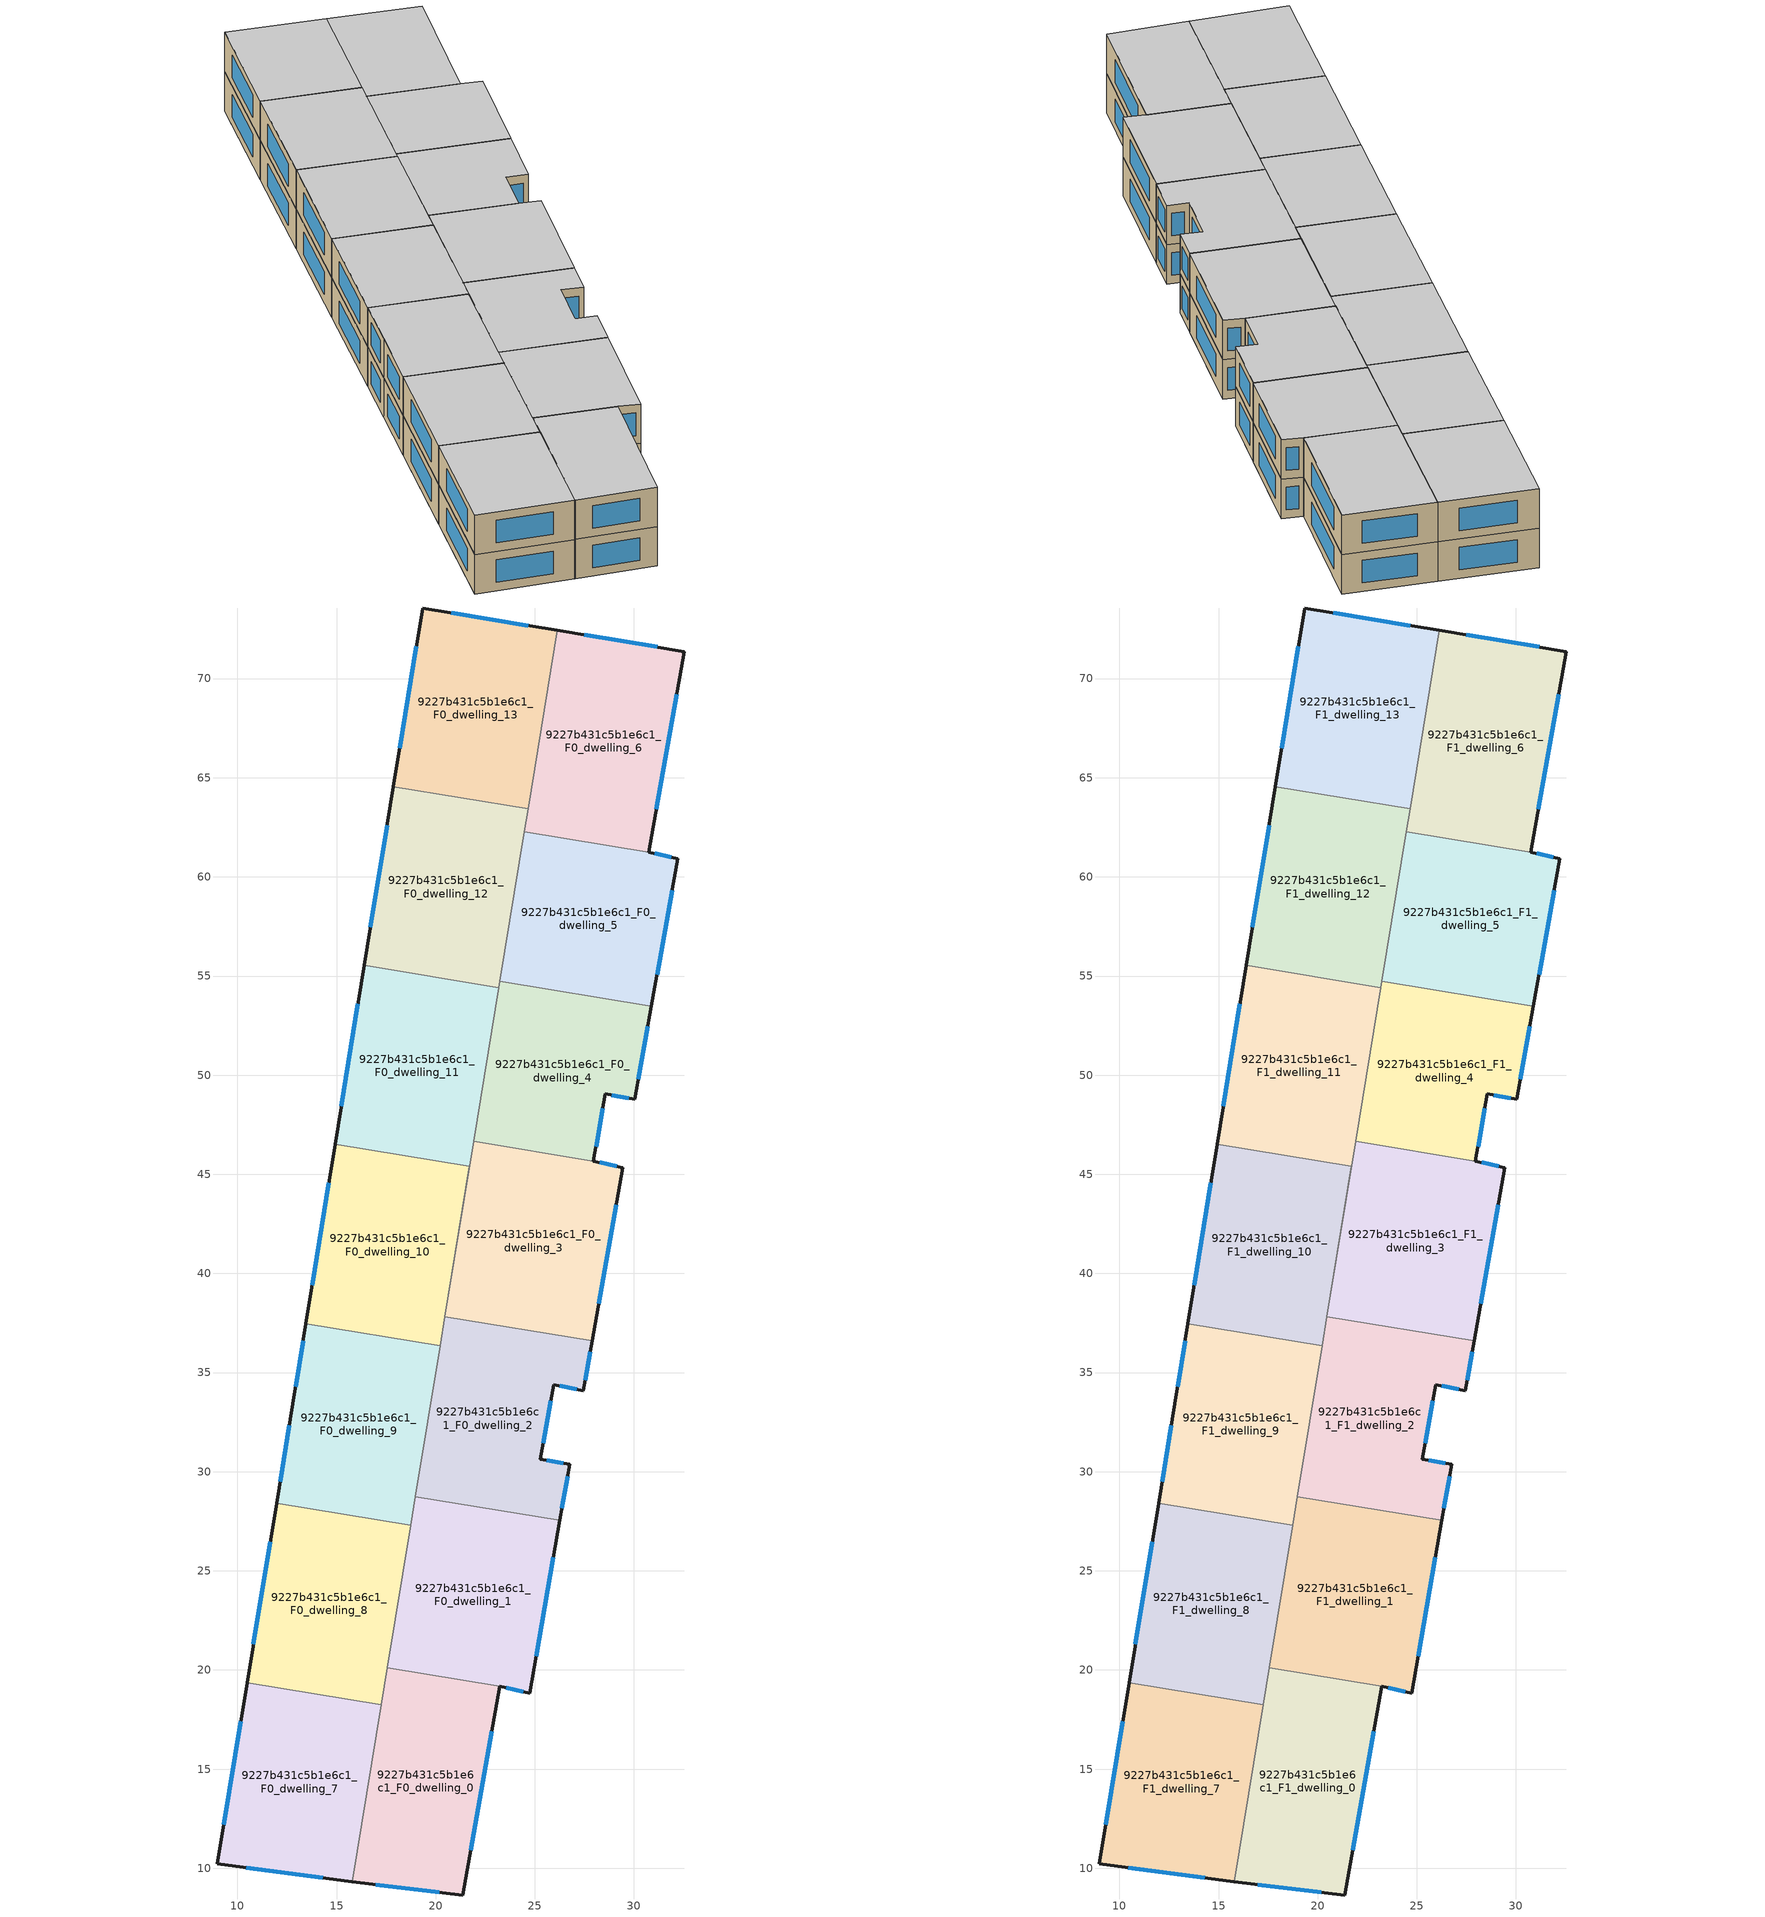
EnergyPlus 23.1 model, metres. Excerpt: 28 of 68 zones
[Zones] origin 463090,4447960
9227b431c5b1e6c1_F0_dwelling_0
 floor ground (EU_floor_Construction): 23.24,19.17 21.37,8.65 15.79,9.32 17.56,20.11 z0
 wall outside (EU_wall_Construction): 15.79,9.32 21.37,8.65 23.24,19.17 z0:3
 wall to 9227b431c5b1e6c1_F0_dwelling_1 (EU_wall_Construction): 23.24,19.17 17.56,20.11 z0:3
 wall to 9227b431c5b1e6c1_F0_dwelling_7 (EU_wall_Construction): 17.26,18.26 15.79,9.32 z0:3
 wall to 9227b431c5b1e6c1_F0_dwelling_8 (EU_wall_Construction): 17.56,20.11 17.26,18.26 z0:3
 window (EU_Window_Construction): 21.77,10.91 22.84,16.92 / 16.99,9.18 20.17,8.79 z0.64:2.36
9227b431c5b1e6c1_F0_dwelling_1
 floor ground (EU_floor_Construction): 26.27,27.54 24.74,18.83 23.24,19.17 17.56,20.11 18.97,28.74 z0
 wall outside (EU_wall_Construction): 23.24,19.17 24.74,18.83 26.27,27.54 z0:3
 wall to 9227b431c5b1e6c1_F0_dwelling_2 (EU_wall_Construction): 26.27,27.54 18.97,28.74 z0:3
 wall to 9227b431c5b1e6c1_F0_dwelling_8 (EU_wall_Construction): 18.74,27.3 17.56,20.11 z0:3
 wall to 9227b431c5b1e6c1_F0_dwelling_9 (EU_wall_Construction): 18.97,28.74 18.74,27.3 z0:3
 window (EU_Window_Construction): 25.07,20.7 25.94,25.68 / 23.56,19.1 24.42,18.91 z0.64:2.36
9227b431c5b1e6c1_F0_dwelling_10
 floor ground (EU_floor_Construction): 21.7,45.39 20.22,36.35 13.46,37.46 14.93,46.5 z0
 wall outside (EU_wall_Construction): 14.93,46.5 13.46,37.46 z0:3
 wall to 9227b431c5b1e6c1_F0_dwelling_9 (EU_wall_Construction): 13.46,37.46 20.22,36.35 z0:3
 wall to 9227b431c5b1e6c1_F0_dwelling_11 (EU_wall_Construction): 20.46,37.82 21.7,45.39 14.93,46.5 z0:3
 wall to 9227b431c5b1e6c1_F0_dwelling_2 (EU_wall_Construction): 20.22,36.35 20.46,37.82 z0:3
 window (EU_Window_Construction): 14.61,44.57 13.77,39.4 z0.64:2.36
9227b431c5b1e6c1_F0_dwelling_11
 floor ground (EU_floor_Construction): 23.18,54.42 21.7,45.39 14.93,46.5 16.4,55.53 z0
 wall outside (EU_wall_Construction): 16.4,55.53 14.93,46.5 z0:3
 wall to 9227b431c5b1e6c1_F0_dwelling_12 (EU_wall_Construction): 23.18,54.42 16.4,55.53 z0:3
 wall to 9227b431c5b1e6c1_F0_dwelling_3 (EU_wall_Construction): 20.46,37.82 21.91,46.66 z0:3
 wall to 9227b431c5b1e6c1_F0_dwelling_4 (EU_wall_Construction): 21.91,46.66 23.18,54.42 z0:3
 window (EU_Window_Construction): 16.08,53.6 15.24,48.44 z0.64:2.36
9227b431c5b1e6c1_F0_dwelling_12
 floor ground (EU_floor_Construction): 24.66,63.43 23.18,54.42 16.4,55.53 17.86,64.54 z0
 wall outside (EU_wall_Construction): 17.86,64.54 16.4,55.53 z0:3
 wall to 9227b431c5b1e6c1_F0_dwelling_13 (EU_wall_Construction): 24.66,63.43 17.86,64.54 z0:3
 wall to 9227b431c5b1e6c1_F0_dwelling_5 (EU_wall_Construction): 23.23,54.73 24.47,62.28 z0:3
 wall to 9227b431c5b1e6c1_F0_dwelling_6 (EU_wall_Construction): 24.47,62.28 24.66,63.43 z0:3
 wall to 9227b431c5b1e6c1_F0_dwelling_4 (EU_wall_Construction): 23.18,54.42 23.23,54.73 z0:3
 window (EU_Window_Construction): 17.55,62.61 16.71,57.46 z0.64:2.36
9227b431c5b1e6c1_F0_dwelling_13
 floor ground (EU_floor_Construction): 26.13,72.43 24.66,63.43 17.86,64.54 19.34,73.56 z0
 wall outside (EU_wall_Construction): 26.13,72.43 19.34,73.56 17.86,64.54 z0:3
 wall to 9227b431c5b1e6c1_F0_dwelling_6 (EU_wall_Construction): 24.66,63.43 26.13,72.43 z0:3
 window (EU_Window_Construction): 19.02,71.63 18.18,66.48 / 24.68,72.67 20.8,73.32 z0.64:2.36
9227b431c5b1e6c1_F0_dwelling_2
 floor ground (EU_floor_Construction): 27.89,36.6 27.45,34.08 25.94,34.39 25.28,30.63 26.76,30.37 26.27,27.54 18.97,28.74 20.46,37.82 z0
 wall outside (EU_wall_Construction): 26.27,27.54 26.76,30.37 25.28,30.63 25.94,34.39 27.45,34.08 27.89,36.6 z0:3
 wall to 9227b431c5b1e6c1_F0_dwelling_3 (EU_wall_Construction): 27.89,36.6 20.46,37.82 z0:3
 wall to 9227b431c5b1e6c1_F0_dwelling_9 (EU_wall_Construction): 20.22,36.35 18.97,28.74 z0:3
 window (EU_Window_Construction): 26.44,30.43 25.6,30.57 / 26.37,28.15 26.65,29.76 / 27.54,34.62 27.8,36.06 / 26.27,34.33 27.13,34.15 / 25.42,31.44 25.8,33.59 z0.64:2.36
9227b431c5b1e6c1_F0_dwelling_3
 floor ground (EU_floor_Construction): 29.44,45.34 27.89,36.6 20.46,37.82 21.91,46.66 27.96,45.67 z0
 wall outside (EU_wall_Construction): 27.89,36.6 29.44,45.34 27.96,45.67 z0:3
 wall to 9227b431c5b1e6c1_F0_dwelling_4 (EU_wall_Construction): 27.96,45.67 21.91,46.66 z0:3
 window (EU_Window_Construction): 29.12,45.41 28.27,45.6 / 28.22,38.47 29.11,43.47 z0.64:2.36
9227b431c5b1e6c1_F0_dwelling_4
 floor ground (EU_floor_Construction): 30.88,53.48 30.05,48.79 28.56,49.05 27.96,45.67 21.91,46.66 23.23,54.73 z0
 wall outside (EU_wall_Construction): 27.96,45.67 28.56,49.05 30.05,48.79 30.88,53.48 z0:3
 wall to 9227b431c5b1e6c1_F0_dwelling_5 (EU_wall_Construction): 30.88,53.48 23.23,54.73 z0:3
 window (EU_Window_Construction): 30.23,49.79 30.7,52.47 / 28.88,49 29.73,48.85 / 28.09,46.39 28.43,48.33 z0.64:2.36
9227b431c5b1e6c1_F0_dwelling_5
 floor ground (EU_floor_Construction): 32.2,60.92 30.88,53.48 23.23,54.73 24.47,62.28 30.75,61.25 z0
 wall outside (EU_wall_Construction): 30.88,53.48 32.2,60.92 30.75,61.25 z0:3
 wall to 9227b431c5b1e6c1_F0_dwelling_6 (EU_wall_Construction): 30.75,61.25 24.47,62.28 z0:3
 window (EU_Window_Construction): 31.89,60.99 31.06,61.18 / 31.16,55.07 31.92,59.33 z0.64:2.36
9227b431c5b1e6c1_F0_dwelling_6
 floor ground (EU_floor_Construction): 32.53,71.37 30.75,61.25 24.47,62.28 26.13,72.43 z0
 wall outside (EU_wall_Construction): 30.75,61.25 32.53,71.37 26.13,72.43 z0:3
 window (EU_Window_Construction): 31.16,71.59 27.5,72.2 / 31.13,63.42 32.15,69.2 z0.64:2.36
9227b431c5b1e6c1_F0_dwelling_7
 floor ground (EU_floor_Construction): 17.26,18.26 15.79,9.32 15.76,9.32 8.99,10.23 10.49,19.36 z0
 wall outside (EU_wall_Construction): 10.49,19.36 8.99,10.23 15.76,9.32 15.79,9.32 z0:3
 wall to 9227b431c5b1e6c1_F0_dwelling_8 (EU_wall_Construction): 17.26,18.26 10.49,19.36 z0:3
 window (EU_Window_Construction): 10.44,10.04 14.31,9.52 / 10.17,17.41 9.31,12.19 z0.64:2.36
9227b431c5b1e6c1_F0_dwelling_8
 floor ground (EU_floor_Construction): 18.74,27.3 17.26,18.26 10.49,19.36 11.98,28.41 z0
 wall outside (EU_wall_Construction): 11.98,28.41 10.49,19.36 z0:3
 wall to 9227b431c5b1e6c1_F0_dwelling_9 (EU_wall_Construction): 18.74,27.3 11.98,28.41 z0:3
 window (EU_Window_Construction): 11.66,26.47 10.81,21.3 z0.64:2.36
9227b431c5b1e6c1_F0_dwelling_9
 floor ground (EU_floor_Construction): 20.22,36.35 18.74,27.3 11.98,28.41 12.8,33.42 13.46,37.46 z0
 wall outside (EU_wall_Construction): 13.46,37.46 12.8,33.42 11.98,28.41 z0:3
 window (EU_Window_Construction): 12.63,32.35 12.15,29.48 / 13.32,36.6 12.94,34.29 z0.64:2.36
9227b431c5b1e6c1_F1_dwelling_0
 floor to 9227b431c5b1e6c1_F0_dwelling_0 (EU_floor_Construction): 23.24,19.17 21.37,8.65 15.79,9.32 17.56,20.11 z3
 wall outside (EU_wall_Construction): 15.79,9.32 21.37,8.65 23.24,19.17 z3:6
 wall to 9227b431c5b1e6c1_F1_dwelling_1 (EU_wall_Construction): 23.24,19.17 17.56,20.11 z3:6
 wall to 9227b431c5b1e6c1_F1_dwelling_7 (EU_wall_Construction): 17.26,18.26 15.79,9.32 z3:6
 wall to 9227b431c5b1e6c1_F1_dwelling_8 (EU_wall_Construction): 17.56,20.11 17.26,18.26 z3:6
 window (EU_Window_Construction): 21.77,10.91 22.84,16.92 / 16.99,9.18 20.17,8.79 z3.64:5.36
 ceiling to 9227b431c5b1e6c1_F2_dwelling_0 (EU_floor_Construction): 21.37,8.65 23.24,19.17 17.56,20.11 15.79,9.32 z6
9227b431c5b1e6c1_F1_dwelling_1
 floor to 9227b431c5b1e6c1_F0_dwelling_1 (EU_floor_Construction): 26.27,27.54 24.74,18.83 23.24,19.17 17.56,20.11 18.97,28.74 z3
 wall outside (EU_wall_Construction): 23.24,19.17 24.74,18.83 26.27,27.54 z3:6
 wall to 9227b431c5b1e6c1_F1_dwelling_2 (EU_wall_Construction): 26.27,27.54 18.97,28.74 z3:6
 wall to 9227b431c5b1e6c1_F1_dwelling_8 (EU_wall_Construction): 18.74,27.3 17.56,20.11 z3:6
 wall to 9227b431c5b1e6c1_F1_dwelling_9 (EU_wall_Construction): 18.97,28.74 18.74,27.3 z3:6
 window (EU_Window_Construction): 25.07,20.7 25.94,25.68 / 23.56,19.1 24.42,18.91 z3.64:5.36
 ceiling to 9227b431c5b1e6c1_F2_dwelling_1 (EU_floor_Construction): 24.74,18.83 26.27,27.54 18.97,28.74 17.56,20.11 23.24,19.17 z6
9227b431c5b1e6c1_F1_dwelling_10
 floor to 9227b431c5b1e6c1_F0_dwelling_10 (EU_floor_Construction): 21.7,45.39 20.22,36.35 13.46,37.46 14.93,46.5 z3
 wall outside (EU_wall_Construction): 14.93,46.5 13.46,37.46 z3:6
 wall to 9227b431c5b1e6c1_F1_dwelling_9 (EU_wall_Construction): 13.46,37.46 20.22,36.35 z3:6
 wall to 9227b431c5b1e6c1_F1_dwelling_11 (EU_wall_Construction): 20.46,37.82 21.7,45.39 14.93,46.5 z3:6
 wall to 9227b431c5b1e6c1_F1_dwelling_2 (EU_wall_Construction): 20.22,36.35 20.46,37.82 z3:6
 window (EU_Window_Construction): 14.61,44.57 13.77,39.4 z3.64:5.36
 ceiling to 9227b431c5b1e6c1_F2_dwelling_10 (EU_floor_Construction): 20.22,36.35 21.7,45.39 14.93,46.5 13.46,37.46 z6
9227b431c5b1e6c1_F1_dwelling_11
 floor to 9227b431c5b1e6c1_F0_dwelling_11 (EU_floor_Construction): 23.18,54.42 21.7,45.39 14.93,46.5 16.4,55.53 z3
 wall outside (EU_wall_Construction): 16.4,55.53 14.93,46.5 z3:6
 wall to 9227b431c5b1e6c1_F1_dwelling_12 (EU_wall_Construction): 23.18,54.42 16.4,55.53 z3:6
 wall to 9227b431c5b1e6c1_F1_dwelling_3 (EU_wall_Construction): 20.46,37.82 21.91,46.66 z3:6
 wall to 9227b431c5b1e6c1_F1_dwelling_4 (EU_wall_Construction): 21.91,46.66 23.18,54.42 z3:6
 window (EU_Window_Construction): 16.08,53.6 15.24,48.44 z3.64:5.36
 ceiling to 9227b431c5b1e6c1_F2_dwelling_11 (EU_floor_Construction): 21.7,45.39 23.18,54.42 16.4,55.53 14.93,46.5 z6
9227b431c5b1e6c1_F1_dwelling_12
 floor to 9227b431c5b1e6c1_F0_dwelling_12 (EU_floor_Construction): 24.66,63.43 23.18,54.42 16.4,55.53 17.86,64.54 z3
 wall outside (EU_wall_Construction): 17.86,64.54 16.4,55.53 z3:6
 wall to 9227b431c5b1e6c1_F1_dwelling_13 (EU_wall_Construction): 24.66,63.43 17.86,64.54 z3:6
 wall to 9227b431c5b1e6c1_F1_dwelling_5 (EU_wall_Construction): 23.23,54.73 24.47,62.28 z3:6
 wall to 9227b431c5b1e6c1_F1_dwelling_6 (EU_wall_Construction): 24.47,62.28 24.66,63.43 z3:6
 wall to 9227b431c5b1e6c1_F1_dwelling_4 (EU_wall_Construction): 23.18,54.42 23.23,54.73 z3:6
 window (EU_Window_Construction): 17.55,62.61 16.71,57.46 z3.64:5.36
 ceiling to 9227b431c5b1e6c1_F2_dwelling_12 (EU_floor_Construction): 23.18,54.42 24.66,63.43 17.86,64.54 16.4,55.53 z6
9227b431c5b1e6c1_F1_dwelling_13
 floor to 9227b431c5b1e6c1_F0_dwelling_13 (EU_floor_Construction): 26.13,72.43 24.66,63.43 17.86,64.54 19.34,73.56 z3
 wall outside (EU_wall_Construction): 26.13,72.43 19.34,73.56 17.86,64.54 z3:6
 wall to 9227b431c5b1e6c1_F1_dwelling_6 (EU_wall_Construction): 24.66,63.43 26.13,72.43 z3:6
 window (EU_Window_Construction): 19.02,71.63 18.18,66.48 / 24.68,72.67 20.8,73.32 z3.64:5.36
 ceiling to 9227b431c5b1e6c1_F2_dwelling_13 (EU_floor_Construction): 24.66,63.43 26.13,72.43 19.34,73.56 17.86,64.54 z6
9227b431c5b1e6c1_F1_dwelling_2
 floor to 9227b431c5b1e6c1_F0_dwelling_2 (EU_floor_Construction): 27.89,36.6 27.45,34.08 25.94,34.39 25.28,30.63 26.76,30.37 26.27,27.54 18.97,28.74 20.46,37.82 z3
 wall outside (EU_wall_Construction): 26.27,27.54 26.76,30.37 25.28,30.63 25.94,34.39 27.45,34.08 27.89,36.6 z3:6
 wall to 9227b431c5b1e6c1_F1_dwelling_3 (EU_wall_Construction): 27.89,36.6 20.46,37.82 z3:6
 wall to 9227b431c5b1e6c1_F1_dwelling_9 (EU_wall_Construction): 20.22,36.35 18.97,28.74 z3:6
 window (EU_Window_Construction): 26.44,30.43 25.6,30.57 / 26.37,28.15 26.65,29.76 / 27.54,34.62 27.8,36.06 / 26.27,34.33 27.13,34.15 / 25.42,31.44 25.8,33.59 z3.64:5.36
 ceiling to 9227b431c5b1e6c1_F2_dwelling_2 (EU_floor_Construction): 26.27,27.54 26.76,30.37 25.28,30.63 25.94,34.39 27.45,34.08 27.89,36.6 20.46,37.82 18.97,28.74 z6
9227b431c5b1e6c1_F1_dwelling_3
 floor to 9227b431c5b1e6c1_F0_dwelling_3 (EU_floor_Construction): 29.44,45.34 27.89,36.6 20.46,37.82 21.91,46.66 27.96,45.67 z3
 wall outside (EU_wall_Construction): 27.89,36.6 29.44,45.34 27.96,45.67 z3:6
 wall to 9227b431c5b1e6c1_F1_dwelling_4 (EU_wall_Construction): 27.96,45.67 21.91,46.66 z3:6
 window (EU_Window_Construction): 29.12,45.41 28.27,45.6 / 28.22,38.47 29.11,43.47 z3.64:5.36
 ceiling to 9227b431c5b1e6c1_F2_dwelling_3 (EU_floor_Construction): 27.89,36.6 29.44,45.34 27.96,45.67 21.91,46.66 20.46,37.82 z6
9227b431c5b1e6c1_F1_dwelling_4
 floor to 9227b431c5b1e6c1_F0_dwelling_4 (EU_floor_Construction): 30.88,53.48 30.05,48.79 28.56,49.05 27.96,45.67 21.91,46.66 23.23,54.73 z3
 wall outside (EU_wall_Construction): 27.96,45.67 28.56,49.05 30.05,48.79 30.88,53.48 z3:6
 wall to 9227b431c5b1e6c1_F1_dwelling_5 (EU_wall_Construction): 30.88,53.48 23.23,54.73 z3:6
 window (EU_Window_Construction): 30.23,49.79 30.7,52.47 / 28.88,49 29.73,48.85 / 28.09,46.39 28.43,48.33 z3.64:5.36
 ceiling to 9227b431c5b1e6c1_F2_dwelling_4 (EU_floor_Construction): 27.96,45.67 28.56,49.05 30.05,48.79 30.88,53.48 23.23,54.73 21.91,46.66 z6
9227b431c5b1e6c1_F1_dwelling_5
 floor to 9227b431c5b1e6c1_F0_dwelling_5 (EU_floor_Construction): 32.2,60.92 30.88,53.48 23.23,54.73 24.47,62.28 30.75,61.25 z3
 wall outside (EU_wall_Construction): 30.88,53.48 32.2,60.92 30.75,61.25 z3:6
 wall to 9227b431c5b1e6c1_F1_dwelling_6 (EU_wall_Construction): 30.75,61.25 24.47,62.28 z3:6
 window (EU_Window_Construction): 31.89,60.99 31.06,61.18 / 31.16,55.07 31.92,59.33 z3.64:5.36
 ceiling to 9227b431c5b1e6c1_F2_dwelling_5 (EU_floor_Construction): 30.88,53.48 32.2,60.92 30.75,61.25 24.47,62.28 23.23,54.73 z6
9227b431c5b1e6c1_F1_dwelling_6
 floor to 9227b431c5b1e6c1_F0_dwelling_6 (EU_floor_Construction): 32.53,71.37 30.75,61.25 24.47,62.28 26.13,72.43 z3
 wall outside (EU_wall_Construction): 30.75,61.25 32.53,71.37 26.13,72.43 z3:6
 window (EU_Window_Construction): 31.16,71.59 27.5,72.2 / 31.13,63.42 32.15,69.2 z3.64:5.36
 ceiling to 9227b431c5b1e6c1_F2_dwelling_6 (EU_floor_Construction): 30.75,61.25 32.53,71.37 26.13,72.43 24.47,62.28 z6
9227b431c5b1e6c1_F1_dwelling_7
 floor to 9227b431c5b1e6c1_F0_dwelling_7 (EU_floor_Construction): 17.26,18.26 15.79,9.32 15.76,9.32 8.99,10.23 10.49,19.36 z3
 wall outside (EU_wall_Construction): 10.49,19.36 8.99,10.23 15.76,9.32 15.79,9.32 z3:6
 wall to 9227b431c5b1e6c1_F1_dwelling_8 (EU_wall_Construction): 17.26,18.26 10.49,19.36 z3:6
 window (EU_Window_Construction): 10.44,10.04 14.31,9.52 / 10.17,17.41 9.31,12.19 z3.64:5.36
 ceiling to 9227b431c5b1e6c1_F2_dwelling_7 (EU_floor_Construction): 15.79,9.32 17.26,18.26 10.49,19.36 8.99,10.23 15.76,9.32 z6
9227b431c5b1e6c1_F1_dwelling_8
 floor to 9227b431c5b1e6c1_F0_dwelling_8 (EU_floor_Construction): 18.74,27.3 17.26,18.26 10.49,19.36 11.98,28.41 z3
 wall outside (EU_wall_Construction): 11.98,28.41 10.49,19.36 z3:6
 wall to 9227b431c5b1e6c1_F1_dwelling_9 (EU_wall_Construction): 18.74,27.3 11.98,28.41 z3:6
 window (EU_Window_Construction): 11.66,26.47 10.81,21.3 z3.64:5.36
 ceiling to 9227b431c5b1e6c1_F2_dwelling_8 (EU_floor_Construction): 17.26,18.26 18.74,27.3 11.98,28.41 10.49,19.36 z6
9227b431c5b1e6c1_F1_dwelling_9
 floor to 9227b431c5b1e6c1_F0_dwelling_9 (EU_floor_Construction): 20.22,36.35 18.74,27.3 11.98,28.41 12.8,33.42 13.46,37.46 z3
 wall outside (EU_wall_Construction): 13.46,37.46 12.8,33.42 11.98,28.41 z3:6
 window (EU_Window_Construction): 12.63,32.35 12.15,29.48 / 13.32,36.6 12.94,34.29 z3.64:5.36
 ceiling to 9227b431c5b1e6c1_F2_dwelling_9 (EU_floor_Construction): 18.74,27.3 20.22,36.35 13.46,37.46 12.8,33.42 11.98,28.41 z6
[Building]
EU S2 Campaign: North Axis=0; Terrain=City; Solar Distribution=FullExterior
[Site:Location]
Yerevan-Zvartnots.Intl.AP: Latitude=40.15; Longitude=44.383; Time Zone=4; Elevation=854
[SizingPeriod:WeatherFileDays]
AnnualSizingPeriod: Begin Month=1; Begin Day of Month=1; End Month=12; End Day of Month=31; Day of Week for Start Day=Monday; Use Weather File Daylight Saving Period=No; Use Weather File Rain and Snow Indicators=No
[MATERIAL]
EU_InternalMass_Material: Roughness=MediumRough; Thickness=0.1; Conductivity=1; Density=1800; Specific Heat=900; Thermal Absorptance=0.9; Solar Absorptance=0.7; Visible Absorptance=0.7
[MATERIAL:NOMASS] Roughness=MediumRough; Thermal Absorptance=0.9; Solar Absorptance=0.7; Visible Absorptance=0.7
Name | Thermal Resistance
EU_wall_NoMass | 1.05043
EU_floor_NoMass | 0.478065
[WINDOWMATERIAL:SIMPLEGLAZINGSYSTEM]
EU_Window_SimpleGlazing: UFactor=2.5566; Solar Heat Gain Coefficient=0.75; Visible Transmittance=0.75
[CONSTRUCTION]
EU_wall_Construction: EU_wall_NoMass
EU_floor_Construction: EU_floor_NoMass
EU_Window_Construction: EU_Window_SimpleGlazing
EU_InternalMass_Construction: EU_InternalMass_Material
[ZONE] Type=1; Multiplier=1; Ceiling Height=autocalculate; Floor Area=autocalculate; Part of Total Floor Area=Yes
Name | Volume
9227b431c5b1e6c1_F0_dwelling_0; 9227b431c5b1e6c1_F1_dwelling_0 | 184.172
9227b431c5b1e6c1_F0_dwelling_1; 9227b431c5b1e6c1_F1_dwelling_1 | 192.841
9227b431c5b1e6c1_F0_dwelling_10; 9227b431c5b1e6c1_F1_dwelling_10 | 188.511
9227b431c5b1e6c1_F0_dwelling_11; 9227b431c5b1e6c1_F1_dwelling_11 | 188.512
9227b431c5b1e6c1_F0_dwelling_12; 9227b431c5b1e6c1_F1_dwelling_12 | 188.477
9227b431c5b1e6c1_F0_dwelling_13; 9227b431c5b1e6c1_F1_dwelling_13 | 188.515
9227b431c5b1e6c1_F0_dwelling_2; 9227b431c5b1e6c1_F1_dwelling_2 | 188.493
9227b431c5b1e6c1_F0_dwelling_3; 9227b431c5b1e6c1_F1_dwelling_3 | 203.732
9227b431c5b1e6c1_F0_dwelling_4; 9227b431c5b1e6c1_F1_dwelling_4 | 173.272
9227b431c5b1e6c1_F0_dwelling_5; 9227b431c5b1e6c1_F1_dwelling_5 | 178.863
9227b431c5b1e6c1_F0_dwelling_6; 9227b431c5b1e6c1_F1_dwelling_6 | 198.173
9227b431c5b1e6c1_F0_dwelling_7; 9227b431c5b1e6c1_F1_dwelling_7 | 188.509
9227b431c5b1e6c1_F0_dwelling_8; 9227b431c5b1e6c1_F1_dwelling_8 | 188.528
9227b431c5b1e6c1_F0_dwelling_9; 9227b431c5b1e6c1_F1_dwelling_9 | 188.508
[INTERNALMASS] Construction=EU_InternalMass_Construction
Name | Zone or ZoneList | Surface Area
9227b431c5b1e6c1_F0_dwelling_0_EU_InternalMass | 9227b431c5b1e6c1_F0_dwelling_0 | 61.3905
9227b431c5b1e6c1_F0_dwelling_1_EU_InternalMass | 9227b431c5b1e6c1_F0_dwelling_1 | 64.2801
9227b431c5b1e6c1_F0_dwelling_2_EU_InternalMass | 9227b431c5b1e6c1_F0_dwelling_2 | 62.8312
9227b431c5b1e6c1_F0_dwelling_3_EU_InternalMass | 9227b431c5b1e6c1_F0_dwelling_3 | 67.9105
9227b431c5b1e6c1_F0_dwelling_4_EU_InternalMass | 9227b431c5b1e6c1_F0_dwelling_4 | 57.7572
9227b431c5b1e6c1_F0_dwelling_5_EU_InternalMass | 9227b431c5b1e6c1_F0_dwelling_5 | 59.6211
9227b431c5b1e6c1_F0_dwelling_6_EU_InternalMass | 9227b431c5b1e6c1_F0_dwelling_6 | 66.0576
9227b431c5b1e6c1_F0_dwelling_7_EU_InternalMass | 9227b431c5b1e6c1_F0_dwelling_7 | 62.8363
9227b431c5b1e6c1_F0_dwelling_8_EU_InternalMass | 9227b431c5b1e6c1_F0_dwelling_8 | 62.8425
9227b431c5b1e6c1_F0_dwelling_9_EU_InternalMass | 9227b431c5b1e6c1_F0_dwelling_9 | 62.8361
9227b431c5b1e6c1_F0_dwelling_10_EU_InternalMass | 9227b431c5b1e6c1_F0_dwelling_10 | 62.8371
9227b431c5b1e6c1_F0_dwelling_11_EU_InternalMass | 9227b431c5b1e6c1_F0_dwelling_11 | 62.8406
9227b431c5b1e6c1_F0_dwelling_12_EU_InternalMass | 9227b431c5b1e6c1_F0_dwelling_12 | 62.8364
9227b431c5b1e6c1_F0_dwelling_13_EU_InternalMass | 9227b431c5b1e6c1_F0_dwelling_13 | 62.8382
9227b431c5b1e6c1_F1_dwelling_0_EU_InternalMass | 9227b431c5b1e6c1_F1_dwelling_0 | 61.3905
9227b431c5b1e6c1_F1_dwelling_1_EU_InternalMass | 9227b431c5b1e6c1_F1_dwelling_1 | 64.2801
9227b431c5b1e6c1_F1_dwelling_2_EU_InternalMass | 9227b431c5b1e6c1_F1_dwelling_2 | 62.8312
9227b431c5b1e6c1_F1_dwelling_3_EU_InternalMass | 9227b431c5b1e6c1_F1_dwelling_3 | 67.9105
9227b431c5b1e6c1_F1_dwelling_4_EU_InternalMass | 9227b431c5b1e6c1_F1_dwelling_4 | 57.7572
9227b431c5b1e6c1_F1_dwelling_5_EU_InternalMass | 9227b431c5b1e6c1_F1_dwelling_5 | 59.6211
9227b431c5b1e6c1_F1_dwelling_6_EU_InternalMass | 9227b431c5b1e6c1_F1_dwelling_6 | 66.0576
9227b431c5b1e6c1_F1_dwelling_7_EU_InternalMass | 9227b431c5b1e6c1_F1_dwelling_7 | 62.8363
9227b431c5b1e6c1_F1_dwelling_8_EU_InternalMass | 9227b431c5b1e6c1_F1_dwelling_8 | 62.8425
9227b431c5b1e6c1_F1_dwelling_9_EU_InternalMass | 9227b431c5b1e6c1_F1_dwelling_9 | 62.8361
9227b431c5b1e6c1_F1_dwelling_10_EU_InternalMass | 9227b431c5b1e6c1_F1_dwelling_10 | 62.8371
9227b431c5b1e6c1_F1_dwelling_11_EU_InternalMass | 9227b431c5b1e6c1_F1_dwelling_11 | 62.8406
9227b431c5b1e6c1_F1_dwelling_12_EU_InternalMass | 9227b431c5b1e6c1_F1_dwelling_12 | 62.8364
9227b431c5b1e6c1_F1_dwelling_13_EU_InternalMass | 9227b431c5b1e6c1_F1_dwelling_13 | 62.8382
[OTHEREQUIPMENT] Fuel Type=Electricity; Design Level Calculation Method=Watts/Area; Power per Zone Floor Area=1; Fraction Latent=0; Fraction Radiant=0; Fraction Lost=0; Carbon Dioxide Generation Rate=0; EndUse Subcategory=EU_Step8_InternalGains
Name | Zone or ZoneList or Space or SpaceList | Schedule
EU_Step8_InternalGain_9227b431c5b1e6c1_F0_dwelling_0_f000 | 9227b431c5b1e6c1_F0_dwelling_0 | EU_Step8_GainSchedule_9227b431c5b1e6c1_F0_dwelling_0_f000
EU_Step8_InternalGain_9227b431c5b1e6c1_F0_dwelling_1_f000 | 9227b431c5b1e6c1_F0_dwelling_1 | EU_Step8_GainSchedule_9227b431c5b1e6c1_F0_dwelling_1_f000
EU_Step8_InternalGain_9227b431c5b1e6c1_F0_dwelling_2_f000 | 9227b431c5b1e6c1_F0_dwelling_2 | EU_Step8_GainSchedule_9227b431c5b1e6c1_F0_dwelling_2_f000
EU_Step8_InternalGain_9227b431c5b1e6c1_F0_dwelling_3_f000 | 9227b431c5b1e6c1_F0_dwelling_3 | EU_Step8_GainSchedule_9227b431c5b1e6c1_F0_dwelling_3_f000
EU_Step8_InternalGain_9227b431c5b1e6c1_F0_dwelling_4_f000 | 9227b431c5b1e6c1_F0_dwelling_4 | EU_Step8_GainSchedule_9227b431c5b1e6c1_F0_dwelling_4_f000
EU_Step8_InternalGain_9227b431c5b1e6c1_F0_dwelling_5_f000 | 9227b431c5b1e6c1_F0_dwelling_5 | EU_Step8_GainSchedule_9227b431c5b1e6c1_F0_dwelling_5_f000
EU_Step8_InternalGain_9227b431c5b1e6c1_F0_dwelling_6_f000 | 9227b431c5b1e6c1_F0_dwelling_6 | EU_Step8_GainSchedule_9227b431c5b1e6c1_F0_dwelling_6_f000
EU_Step8_InternalGain_9227b431c5b1e6c1_F0_dwelling_7_f000 | 9227b431c5b1e6c1_F0_dwelling_7 | EU_Step8_GainSchedule_9227b431c5b1e6c1_F0_dwelling_7_f000
EU_Step8_InternalGain_9227b431c5b1e6c1_F0_dwelling_8_f000 | 9227b431c5b1e6c1_F0_dwelling_8 | EU_Step8_GainSchedule_9227b431c5b1e6c1_F0_dwelling_8_f000
EU_Step8_InternalGain_9227b431c5b1e6c1_F0_dwelling_9_f000 | 9227b431c5b1e6c1_F0_dwelling_9 | EU_Step8_GainSchedule_9227b431c5b1e6c1_F0_dwelling_9_f000
EU_Step8_InternalGain_9227b431c5b1e6c1_F0_dwelling_10_f000 | 9227b431c5b1e6c1_F0_dwelling_10 | EU_Step8_GainSchedule_9227b431c5b1e6c1_F0_dwelling_10_f000
EU_Step8_InternalGain_9227b431c5b1e6c1_F0_dwelling_11_f000 | 9227b431c5b1e6c1_F0_dwelling_11 | EU_Step8_GainSchedule_9227b431c5b1e6c1_F0_dwelling_11_f000
EU_Step8_InternalGain_9227b431c5b1e6c1_F0_dwelling_12_f000 | 9227b431c5b1e6c1_F0_dwelling_12 | EU_Step8_GainSchedule_9227b431c5b1e6c1_F0_dwelling_12_f000
EU_Step8_InternalGain_9227b431c5b1e6c1_F0_dwelling_13_f000 | 9227b431c5b1e6c1_F0_dwelling_13 | EU_Step8_GainSchedule_9227b431c5b1e6c1_F0_dwelling_13_f000
EU_Step8_InternalGain_9227b431c5b1e6c1_F1_dwelling_0_f000 | 9227b431c5b1e6c1_F1_dwelling_0 | EU_Step8_GainSchedule_9227b431c5b1e6c1_F1_dwelling_0_f000
EU_Step8_InternalGain_9227b431c5b1e6c1_F1_dwelling_1_f000 | 9227b431c5b1e6c1_F1_dwelling_1 | EU_Step8_GainSchedule_9227b431c5b1e6c1_F1_dwelling_1_f000
EU_Step8_InternalGain_9227b431c5b1e6c1_F1_dwelling_2_f000 | 9227b431c5b1e6c1_F1_dwelling_2 | EU_Step8_GainSchedule_9227b431c5b1e6c1_F1_dwelling_2_f000
EU_Step8_InternalGain_9227b431c5b1e6c1_F1_dwelling_3_f000 | 9227b431c5b1e6c1_F1_dwelling_3 | EU_Step8_GainSchedule_9227b431c5b1e6c1_F1_dwelling_3_f000
EU_Step8_InternalGain_9227b431c5b1e6c1_F1_dwelling_4_f000 | 9227b431c5b1e6c1_F1_dwelling_4 | EU_Step8_GainSchedule_9227b431c5b1e6c1_F1_dwelling_4_f000
EU_Step8_InternalGain_9227b431c5b1e6c1_F1_dwelling_5_f000 | 9227b431c5b1e6c1_F1_dwelling_5 | EU_Step8_GainSchedule_9227b431c5b1e6c1_F1_dwelling_5_f000
EU_Step8_InternalGain_9227b431c5b1e6c1_F1_dwelling_6_f000 | 9227b431c5b1e6c1_F1_dwelling_6 | EU_Step8_GainSchedule_9227b431c5b1e6c1_F1_dwelling_6_f000
EU_Step8_InternalGain_9227b431c5b1e6c1_F1_dwelling_7_f000 | 9227b431c5b1e6c1_F1_dwelling_7 | EU_Step8_GainSchedule_9227b431c5b1e6c1_F1_dwelling_7_f000
EU_Step8_InternalGain_9227b431c5b1e6c1_F1_dwelling_8_f000 | 9227b431c5b1e6c1_F1_dwelling_8 | EU_Step8_GainSchedule_9227b431c5b1e6c1_F1_dwelling_8_f000
EU_Step8_InternalGain_9227b431c5b1e6c1_F1_dwelling_9_f000 | 9227b431c5b1e6c1_F1_dwelling_9 | EU_Step8_GainSchedule_9227b431c5b1e6c1_F1_dwelling_9_f000
EU_Step8_InternalGain_9227b431c5b1e6c1_F1_dwelling_10_f000 | 9227b431c5b1e6c1_F1_dwelling_10 | EU_Step8_GainSchedule_9227b431c5b1e6c1_F1_dwelling_10_f000
EU_Step8_InternalGain_9227b431c5b1e6c1_F1_dwelling_11_f000 | 9227b431c5b1e6c1_F1_dwelling_11 | EU_Step8_GainSchedule_9227b431c5b1e6c1_F1_dwelling_11_f000
EU_Step8_InternalGain_9227b431c5b1e6c1_F1_dwelling_12_f000 | 9227b431c5b1e6c1_F1_dwelling_12 | EU_Step8_GainSchedule_9227b431c5b1e6c1_F1_dwelling_12_f000
EU_Step8_InternalGain_9227b431c5b1e6c1_F1_dwelling_13_f000 | 9227b431c5b1e6c1_F1_dwelling_13 | EU_Step8_GainSchedule_9227b431c5b1e6c1_F1_dwelling_13_f000
[ZONEVENTILATION:DESIGNFLOWRATE] Schedule=EU_AlwaysOn; Design Flow Rate Calculation Method=AirChanges/Hour; Air Changes per Hour=0.557805; Ventilation Type=Natural; Fan Pressure Rise=0; Fan Total Efficiency=1; Constant Term Coefficient=1; Temperature Term Coefficient=0; Velocity Term Coefficient=0; Velocity Squared Term Coefficient=0; Minimum Indoor Temperature=-100; Maximum Indoor Temperature=100; Delta Temperature=-100; Minimum Outdoor Temperature=-100; Maximum Outdoor Temperature=100; Maximum Wind Speed=40
Name | Zone or ZoneList or Space or SpaceList
EU_ConstantAir_9227b431c5b1e6c1_F0_dwelling_0 | 9227b431c5b1e6c1_F0_dwelling_0
EU_ConstantAir_9227b431c5b1e6c1_F0_dwelling_1 | 9227b431c5b1e6c1_F0_dwelling_1
EU_ConstantAir_9227b431c5b1e6c1_F0_dwelling_2 | 9227b431c5b1e6c1_F0_dwelling_2
EU_ConstantAir_9227b431c5b1e6c1_F0_dwelling_3 | 9227b431c5b1e6c1_F0_dwelling_3
EU_ConstantAir_9227b431c5b1e6c1_F0_dwelling_4 | 9227b431c5b1e6c1_F0_dwelling_4
EU_ConstantAir_9227b431c5b1e6c1_F0_dwelling_5 | 9227b431c5b1e6c1_F0_dwelling_5
EU_ConstantAir_9227b431c5b1e6c1_F0_dwelling_6 | 9227b431c5b1e6c1_F0_dwelling_6
EU_ConstantAir_9227b431c5b1e6c1_F0_dwelling_7 | 9227b431c5b1e6c1_F0_dwelling_7
EU_ConstantAir_9227b431c5b1e6c1_F0_dwelling_8 | 9227b431c5b1e6c1_F0_dwelling_8
EU_ConstantAir_9227b431c5b1e6c1_F0_dwelling_9 | 9227b431c5b1e6c1_F0_dwelling_9
EU_ConstantAir_9227b431c5b1e6c1_F0_dwelling_10 | 9227b431c5b1e6c1_F0_dwelling_10
EU_ConstantAir_9227b431c5b1e6c1_F0_dwelling_11 | 9227b431c5b1e6c1_F0_dwelling_11
EU_ConstantAir_9227b431c5b1e6c1_F0_dwelling_12 | 9227b431c5b1e6c1_F0_dwelling_12
EU_ConstantAir_9227b431c5b1e6c1_F0_dwelling_13 | 9227b431c5b1e6c1_F0_dwelling_13
EU_ConstantAir_9227b431c5b1e6c1_F1_dwelling_0 | 9227b431c5b1e6c1_F1_dwelling_0
EU_ConstantAir_9227b431c5b1e6c1_F1_dwelling_1 | 9227b431c5b1e6c1_F1_dwelling_1
EU_ConstantAir_9227b431c5b1e6c1_F1_dwelling_2 | 9227b431c5b1e6c1_F1_dwelling_2
EU_ConstantAir_9227b431c5b1e6c1_F1_dwelling_3 | 9227b431c5b1e6c1_F1_dwelling_3
EU_ConstantAir_9227b431c5b1e6c1_F1_dwelling_4 | 9227b431c5b1e6c1_F1_dwelling_4
EU_ConstantAir_9227b431c5b1e6c1_F1_dwelling_5 | 9227b431c5b1e6c1_F1_dwelling_5
EU_ConstantAir_9227b431c5b1e6c1_F1_dwelling_6 | 9227b431c5b1e6c1_F1_dwelling_6
EU_ConstantAir_9227b431c5b1e6c1_F1_dwelling_7 | 9227b431c5b1e6c1_F1_dwelling_7
EU_ConstantAir_9227b431c5b1e6c1_F1_dwelling_8 | 9227b431c5b1e6c1_F1_dwelling_8
EU_ConstantAir_9227b431c5b1e6c1_F1_dwelling_9 | 9227b431c5b1e6c1_F1_dwelling_9
EU_ConstantAir_9227b431c5b1e6c1_F1_dwelling_10 | 9227b431c5b1e6c1_F1_dwelling_10
EU_ConstantAir_9227b431c5b1e6c1_F1_dwelling_11 | 9227b431c5b1e6c1_F1_dwelling_11
EU_ConstantAir_9227b431c5b1e6c1_F1_dwelling_12 | 9227b431c5b1e6c1_F1_dwelling_12
EU_ConstantAir_9227b431c5b1e6c1_F1_dwelling_13 | 9227b431c5b1e6c1_F1_dwelling_13
[HVACTEMPLATE:THERMOSTAT] Constant Heating Setpoint=20; Constant Cooling Setpoint=50
EU_HeatOnly_9227b431c5b1e6c1_F0_dwelling_0; EU_HeatOnly_9227b431c5b1e6c1_F0_dwelling_1; EU_HeatOnly_9227b431c5b1e6c1_F0_dwelling_2; EU_HeatOnly_9227b431c5b1e6c1_F0_dwelling_3; EU_HeatOnly_9227b431c5b1e6c1_F0_dwelling_4; EU_HeatOnly_9227b431c5b1e6c1_F0_dwelling_5; EU_HeatOnly_9227b431c5b1e6c1_F0_dwelling_6; EU_HeatOnly_9227b431c5b1e6c1_F0_dwelling_7; EU_HeatOnly_9227b431c5b1e6c1_F0_dwelling_8; EU_HeatOnly_9227b431c5b1e6c1_F0_dwelling_9; EU_HeatOnly_9227b431c5b1e6c1_F0_dwelling_10; EU_HeatOnly_9227b431c5b1e6c1_F0_dwelling_11; EU_HeatOnly_9227b431c5b1e6c1_F0_dwelling_12; EU_HeatOnly_9227b431c5b1e6c1_F0_dwelling_13; EU_HeatOnly_9227b431c5b1e6c1_F1_dwelling_0; EU_HeatOnly_9227b431c5b1e6c1_F1_dwelling_1; EU_HeatOnly_9227b431c5b1e6c1_F1_dwelling_2; EU_HeatOnly_9227b431c5b1e6c1_F1_dwelling_3; EU_HeatOnly_9227b431c5b1e6c1_F1_dwelling_4; EU_HeatOnly_9227b431c5b1e6c1_F1_dwelling_5; EU_HeatOnly_9227b431c5b1e6c1_F1_dwelling_6; EU_HeatOnly_9227b431c5b1e6c1_F1_dwelling_7; EU_HeatOnly_9227b431c5b1e6c1_F1_dwelling_8; EU_HeatOnly_9227b431c5b1e6c1_F1_dwelling_9; EU_HeatOnly_9227b431c5b1e6c1_F1_dwelling_10; EU_HeatOnly_9227b431c5b1e6c1_F1_dwelling_11; EU_HeatOnly_9227b431c5b1e6c1_F1_dwelling_12; EU_HeatOnly_9227b431c5b1e6c1_F1_dwelling_13; EU_HeatOnly_9227b431c5b1e6c1_F2_dwelling_0; EU_HeatOnly_9227b431c5b1e6c1_F2_dwelling_1; EU_HeatOnly_9227b431c5b1e6c1_F2_dwelling_2; EU_HeatOnly_9227b431c5b1e6c1_F2_dwelling_3; EU_HeatOnly_9227b431c5b1e6c1_F2_dwelling_4
[HVACTEMPLATE:ZONE:IDEALLOADSAIRSYSTEM] System Availability Schedule=EU_AlwaysOn; Maximum Heating Supply Air Temperature=50; Minimum Cooling Supply Air Temperature=13; Maximum Heating Supply Air Humidity Ratio=0.0156; Minimum Cooling Supply Air Humidity Ratio=0.0077; Heating Limit=NoLimit; Cooling Limit=NoLimit; Heating Availability Schedule=EU_AlwaysOn; Cooling Availability Schedule=EU_CoolingOff; Dehumidification Control Type=ConstantSensibleHeatRatio; Cooling Sensible Heat Ratio=0.7; Dehumidification Setpoint=60; Humidification Control Type=None; Humidification Setpoint=30; Outdoor Air Method=None; Outdoor Air Flow Rate per Person=0.00944; Outdoor Air Flow Rate per Zone Floor Area=0; Outdoor Air Flow Rate per Zone=0; Demand Controlled Ventilation Type=None; Outdoor Air Economizer Type=NoEconomizer; Heat Recovery Type=None; Sensible Heat Recovery Effectiveness=0.7; Latent Heat Recovery Effectiveness=0.65
Name | Template Thermostat
9227b431c5b1e6c1_F0_dwelling_0 | EU_HeatOnly_9227b431c5b1e6c1_F0_dwelling_0
9227b431c5b1e6c1_F0_dwelling_1 | EU_HeatOnly_9227b431c5b1e6c1_F0_dwelling_1
9227b431c5b1e6c1_F0_dwelling_2 | EU_HeatOnly_9227b431c5b1e6c1_F0_dwelling_2
9227b431c5b1e6c1_F0_dwelling_3 | EU_HeatOnly_9227b431c5b1e6c1_F0_dwelling_3
9227b431c5b1e6c1_F0_dwelling_4 | EU_HeatOnly_9227b431c5b1e6c1_F0_dwelling_4
9227b431c5b1e6c1_F0_dwelling_5 | EU_HeatOnly_9227b431c5b1e6c1_F0_dwelling_5
9227b431c5b1e6c1_F0_dwelling_6 | EU_HeatOnly_9227b431c5b1e6c1_F0_dwelling_6
9227b431c5b1e6c1_F0_dwelling_7 | EU_HeatOnly_9227b431c5b1e6c1_F0_dwelling_7
9227b431c5b1e6c1_F0_dwelling_8 | EU_HeatOnly_9227b431c5b1e6c1_F0_dwelling_8
9227b431c5b1e6c1_F0_dwelling_9 | EU_HeatOnly_9227b431c5b1e6c1_F0_dwelling_9
9227b431c5b1e6c1_F0_dwelling_10 | EU_HeatOnly_9227b431c5b1e6c1_F0_dwelling_10
9227b431c5b1e6c1_F0_dwelling_11 | EU_HeatOnly_9227b431c5b1e6c1_F0_dwelling_11
9227b431c5b1e6c1_F0_dwelling_12 | EU_HeatOnly_9227b431c5b1e6c1_F0_dwelling_12
9227b431c5b1e6c1_F0_dwelling_13 | EU_HeatOnly_9227b431c5b1e6c1_F0_dwelling_13
9227b431c5b1e6c1_F1_dwelling_0 | EU_HeatOnly_9227b431c5b1e6c1_F1_dwelling_0
9227b431c5b1e6c1_F1_dwelling_1 | EU_HeatOnly_9227b431c5b1e6c1_F1_dwelling_1
9227b431c5b1e6c1_F1_dwelling_2 | EU_HeatOnly_9227b431c5b1e6c1_F1_dwelling_2
9227b431c5b1e6c1_F1_dwelling_3 | EU_HeatOnly_9227b431c5b1e6c1_F1_dwelling_3
9227b431c5b1e6c1_F1_dwelling_4 | EU_HeatOnly_9227b431c5b1e6c1_F1_dwelling_4
9227b431c5b1e6c1_F1_dwelling_5 | EU_HeatOnly_9227b431c5b1e6c1_F1_dwelling_5
9227b431c5b1e6c1_F1_dwelling_6 | EU_HeatOnly_9227b431c5b1e6c1_F1_dwelling_6
9227b431c5b1e6c1_F1_dwelling_7 | EU_HeatOnly_9227b431c5b1e6c1_F1_dwelling_7
9227b431c5b1e6c1_F1_dwelling_8 | EU_HeatOnly_9227b431c5b1e6c1_F1_dwelling_8
9227b431c5b1e6c1_F1_dwelling_9 | EU_HeatOnly_9227b431c5b1e6c1_F1_dwelling_9
9227b431c5b1e6c1_F1_dwelling_10 | EU_HeatOnly_9227b431c5b1e6c1_F1_dwelling_10
9227b431c5b1e6c1_F1_dwelling_11 | EU_HeatOnly_9227b431c5b1e6c1_F1_dwelling_11
9227b431c5b1e6c1_F1_dwelling_12 | EU_HeatOnly_9227b431c5b1e6c1_F1_dwelling_12
9227b431c5b1e6c1_F1_dwelling_13 | EU_HeatOnly_9227b431c5b1e6c1_F1_dwelling_13
[SIZING:ZONE] Zone Cooling Design Supply Air Temperature Input Method=SupplyAirTemperature; Zone Cooling Design Supply Air Temperature=13; Zone Heating Design Supply Air Temperature Input Method=SupplyAirTemperature; Zone Heating Design Supply Air Temperature=50; Zone Cooling Design Supply Air Humidity Ratio=0.008; Zone Heating Design Supply Air Humidity Ratio=0.008; Cooling Design Air Flow Method=DesignDay; Cooling Design Air Flow Rate=0; Cooling Minimum Air Flow per Zone Floor Area=0.000762; Cooling Minimum Air Flow=0; Cooling Minimum Air Flow Fraction=0.2; Heating Design Air Flow Method=DesignDay; Heating Design Air Flow Rate=0; Heating Maximum Air Flow per Zone Floor Area=0.002032; Heating Maximum Air Flow=0.141576; Heating Maximum Air Flow Fraction=0.3; Account for Dedicated Outdoor Air System=No; Dedicated Outdoor Air System Control Strategy=NeutralSupplyAir; Dedicated Outdoor Air Low Setpoint Temperature for Design=autosize; Dedicated Outdoor Air High Setpoint Temperature for Design=autosize; Zone Load Sizing Method=Sensible Load Only No Latent Load; Zone Latent Cooling Design Supply Air Humidity Ratio Input Method=HumidityRatioDifference; Zone Cooling Design Supply Air Humidity Ratio Difference=0.005; Zone Latent Heating Design Supply Air Humidity Ratio Input Method=HumidityRatioDifference; Zone Humidification Design Supply Air Humidity Ratio Difference=0.005
9227b431c5b1e6c1_F0_dwelling_0; 9227b431c5b1e6c1_F0_dwelling_1; 9227b431c5b1e6c1_F0_dwelling_2; 9227b431c5b1e6c1_F0_dwelling_3; 9227b431c5b1e6c1_F0_dwelling_4; 9227b431c5b1e6c1_F0_dwelling_5; 9227b431c5b1e6c1_F0_dwelling_6; 9227b431c5b1e6c1_F0_dwelling_7; 9227b431c5b1e6c1_F0_dwelling_8; 9227b431c5b1e6c1_F0_dwelling_9; 9227b431c5b1e6c1_F0_dwelling_10; 9227b431c5b1e6c1_F0_dwelling_11; 9227b431c5b1e6c1_F0_dwelling_12; 9227b431c5b1e6c1_F0_dwelling_13; 9227b431c5b1e6c1_F1_dwelling_0; 9227b431c5b1e6c1_F1_dwelling_1; 9227b431c5b1e6c1_F1_dwelling_2; 9227b431c5b1e6c1_F1_dwelling_3; 9227b431c5b1e6c1_F1_dwelling_4; 9227b431c5b1e6c1_F1_dwelling_5; 9227b431c5b1e6c1_F1_dwelling_6; 9227b431c5b1e6c1_F1_dwelling_7; 9227b431c5b1e6c1_F1_dwelling_8; 9227b431c5b1e6c1_F1_dwelling_9; 9227b431c5b1e6c1_F1_dwelling_10; 9227b431c5b1e6c1_F1_dwelling_11; 9227b431c5b1e6c1_F1_dwelling_12; 9227b431c5b1e6c1_F1_dwelling_13
[SCHEDULE:CONSTANT]
Name | Hourly Value
EU_AlwaysOn | 1
EU_CoolingOff | 0
[SCHEDULE:FILE] Column Number=1; Rows to Skip at Top=0; Number of Hours of Data=8760; Column Separator=Comma; Interpolate to Timestep=No; Minutes per Item=60; Adjust Schedule for Daylight Savings=Yes
Name | File
EU_Step8_GainSchedule_9227b431c5b1e6c1_F0_dwelling_0_f000 | ../../schedules/9227b431c5b1e6c1/9227b431c5b1e6c1_F0_dwelling_0_f000_gain.csv
EU_Step8_GainSchedule_9227b431c5b1e6c1_F0_dwelling_1_f000 | ../../schedules/9227b431c5b1e6c1/9227b431c5b1e6c1_F0_dwelling_1_f000_gain.csv
EU_Step8_GainSchedule_9227b431c5b1e6c1_F0_dwelling_2_f000 | ../../schedules/9227b431c5b1e6c1/9227b431c5b1e6c1_F0_dwelling_2_f000_gain.csv
EU_Step8_GainSchedule_9227b431c5b1e6c1_F0_dwelling_3_f000 | ../../schedules/9227b431c5b1e6c1/9227b431c5b1e6c1_F0_dwelling_3_f000_gain.csv
EU_Step8_GainSchedule_9227b431c5b1e6c1_F0_dwelling_4_f000 | ../../schedules/9227b431c5b1e6c1/9227b431c5b1e6c1_F0_dwelling_4_f000_gain.csv
EU_Step8_GainSchedule_9227b431c5b1e6c1_F0_dwelling_5_f000 | ../../schedules/9227b431c5b1e6c1/9227b431c5b1e6c1_F0_dwelling_5_f000_gain.csv
EU_Step8_GainSchedule_9227b431c5b1e6c1_F0_dwelling_6_f000 | ../../schedules/9227b431c5b1e6c1/9227b431c5b1e6c1_F0_dwelling_6_f000_gain.csv
EU_Step8_GainSchedule_9227b431c5b1e6c1_F0_dwelling_7_f000 | ../../schedules/9227b431c5b1e6c1/9227b431c5b1e6c1_F0_dwelling_7_f000_gain.csv
EU_Step8_GainSchedule_9227b431c5b1e6c1_F0_dwelling_8_f000 | ../../schedules/9227b431c5b1e6c1/9227b431c5b1e6c1_F0_dwelling_8_f000_gain.csv
EU_Step8_GainSchedule_9227b431c5b1e6c1_F0_dwelling_9_f000 | ../../schedules/9227b431c5b1e6c1/9227b431c5b1e6c1_F0_dwelling_9_f000_gain.csv
EU_Step8_GainSchedule_9227b431c5b1e6c1_F0_dwelling_10_f000 | ../../schedules/9227b431c5b1e6c1/9227b431c5b1e6c1_F0_dwelling_10_f000_gain.csv
EU_Step8_GainSchedule_9227b431c5b1e6c1_F0_dwelling_11_f000 | ../../schedules/9227b431c5b1e6c1/9227b431c5b1e6c1_F0_dwelling_11_f000_gain.csv
EU_Step8_GainSchedule_9227b431c5b1e6c1_F0_dwelling_12_f000 | ../../schedules/9227b431c5b1e6c1/9227b431c5b1e6c1_F0_dwelling_12_f000_gain.csv
EU_Step8_GainSchedule_9227b431c5b1e6c1_F0_dwelling_13_f000 | ../../schedules/9227b431c5b1e6c1/9227b431c5b1e6c1_F0_dwelling_13_f000_gain.csv
EU_Step8_GainSchedule_9227b431c5b1e6c1_F1_dwelling_0_f000 | ../../schedules/9227b431c5b1e6c1/9227b431c5b1e6c1_F1_dwelling_0_f000_gain.csv
EU_Step8_GainSchedule_9227b431c5b1e6c1_F1_dwelling_1_f000 | ../../schedules/9227b431c5b1e6c1/9227b431c5b1e6c1_F1_dwelling_1_f000_gain.csv
EU_Step8_GainSchedule_9227b431c5b1e6c1_F1_dwelling_2_f000 | ../../schedules/9227b431c5b1e6c1/9227b431c5b1e6c1_F1_dwelling_2_f000_gain.csv
EU_Step8_GainSchedule_9227b431c5b1e6c1_F1_dwelling_3_f000 | ../../schedules/9227b431c5b1e6c1/9227b431c5b1e6c1_F1_dwelling_3_f000_gain.csv
EU_Step8_GainSchedule_9227b431c5b1e6c1_F1_dwelling_4_f000 | ../../schedules/9227b431c5b1e6c1/9227b431c5b1e6c1_F1_dwelling_4_f000_gain.csv
EU_Step8_GainSchedule_9227b431c5b1e6c1_F1_dwelling_5_f000 | ../../schedules/9227b431c5b1e6c1/9227b431c5b1e6c1_F1_dwelling_5_f000_gain.csv
EU_Step8_GainSchedule_9227b431c5b1e6c1_F1_dwelling_6_f000 | ../../schedules/9227b431c5b1e6c1/9227b431c5b1e6c1_F1_dwelling_6_f000_gain.csv
EU_Step8_GainSchedule_9227b431c5b1e6c1_F1_dwelling_7_f000 | ../../schedules/9227b431c5b1e6c1/9227b431c5b1e6c1_F1_dwelling_7_f000_gain.csv
EU_Step8_GainSchedule_9227b431c5b1e6c1_F1_dwelling_8_f000 | ../../schedules/9227b431c5b1e6c1/9227b431c5b1e6c1_F1_dwelling_8_f000_gain.csv
EU_Step8_GainSchedule_9227b431c5b1e6c1_F1_dwelling_9_f000 | ../../schedules/9227b431c5b1e6c1/9227b431c5b1e6c1_F1_dwelling_9_f000_gain.csv
EU_Step8_GainSchedule_9227b431c5b1e6c1_F1_dwelling_10_f000 | ../../schedules/9227b431c5b1e6c1/9227b431c5b1e6c1_F1_dwelling_10_f000_gain.csv
EU_Step8_GainSchedule_9227b431c5b1e6c1_F1_dwelling_11_f000 | ../../schedules/9227b431c5b1e6c1/9227b431c5b1e6c1_F1_dwelling_11_f000_gain.csv
EU_Step8_GainSchedule_9227b431c5b1e6c1_F1_dwelling_12_f000 | ../../schedules/9227b431c5b1e6c1/9227b431c5b1e6c1_F1_dwelling_12_f000_gain.csv
EU_Step8_GainSchedule_9227b431c5b1e6c1_F1_dwelling_13_f000 | ../../schedules/9227b431c5b1e6c1/9227b431c5b1e6c1_F1_dwelling_13_f000_gain.csv
